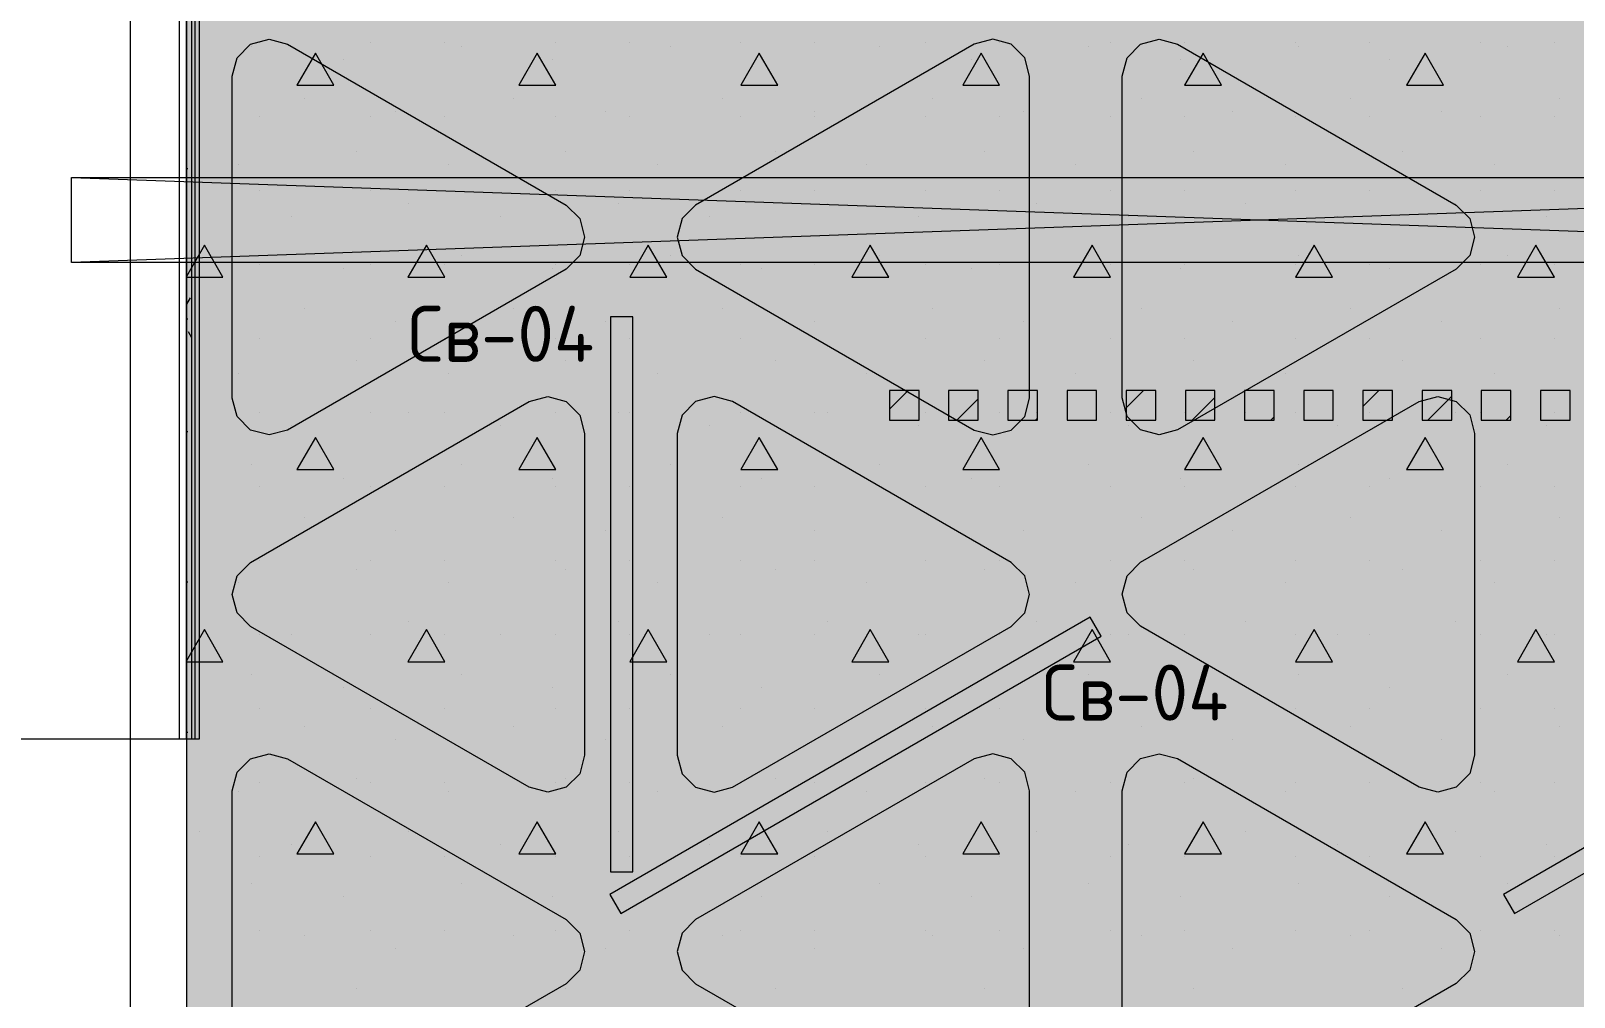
# Model space of a CAD drawing. Header units: millimetres. Extents: x -13069 to 207500, y -71366 to 56785.
# Drawn here: x 167557 to 171730, y 28592 to 31204 of the extents above; entities that cross this region are included whole.
import ezdxf

# ---------------------------------------------------------------- set-up
doc = ezdxf.new("R2010")
doc.units = ezdxf.units.MM
for name, color, linetype in [('PDF _Подложка без мебели', 7, 'Continuous'), ('PDF _потолки - панели', 7, 'Continuous'), ('PDF _Текст', 7, 'Continuous')]:
    doc.layers.add(name, color=color, linetype=linetype)
doc.layers.add('PDF _Потолки', color=7, linetype='Continuous', lineweight=5, true_color=0x535353)
doc.layers.add('PDF _Ригели', color=7, linetype='Continuous', true_color=0x959595)
doc.layers.add('PDF _светильники', color=7, linetype='Continuous', true_color=0xffffff)
doc.styles.add('PDF GOST Common', font='GOST_Common.ttf')

msp = doc.modelspace()

# ---------------------------------------------------------------- hatches: boundary and pattern name
at = {"layer": 'PDF _Потолки', "true_color": 0xffffff, "transparency": 33554559}
msp.add_hatch(color=7, dxfattribs=at).paths.add_polyline_path([(164998.924, 22658.343), (164998.924, 26422.341), (165168.919, 26422.341), (165168.919, 27608.343), (167412.919, 27608.343), (167427.922, 25005.844), (167427.922, 23805.844), (167427.922, 22132.342), (167397.123, 22132.342), (167397.123, 21526.544), (167675.12, 21526.544), (167675.12, 21159.741), (168160.02, 21159.741), (168157.225, 22062.441), (170317.021, 22062.441), (170317.021, 22667.443), (170565.422, 22667.443), (168531.523, 22676.443), (168531.523, 23506.442), (167977.922, 23506.442), (167977.922, 33404.643), (173867.619, 33404.643), (173925.022, 26392.343), (173779.82, 26392.343), (173779.82, 25405.941), (173933.024, 25405.941), (173955.32, 22652.441), (171517.021, 22663.241), (171517.021, 22007.443), (173980.522, 22007.443), (173998.82, 19747.442), (173800.822, 19747.442), (173800.822, 18418.542), (174009.52, 18418.542), (168168.321, 18418.243), (168163.621, 19961.541), (168163.621, 19961.041), (167690.123, 19961.041), (167690.123, 19115.341), (167375.12, 19115.341), (167375.12, 18483.041), (165792.021, 18483.041), (165792.021, 18784.542), (165130.223, 18784.542), (165130.223, 22112.341), (165639.524, 22112.341), (165639.524, 22658.343)])
at = {"layer": 'PDF _потолки - панели', "true_color": 0x7b6544, "transparency": 33554559}
for points in [[(168101.42, 31081.643), (168114.823, 31131.643), (168151.42, 31168.243), (168201.42, 31181.643), (168251.42, 31168.243), (169004.624, 30733.441), (169041.221, 30696.841), (169054.624, 30646.841), (169041.221, 30596.841), (169004.624, 30560.241), (168251.42, 30125.341), (168201.42, 30111.941), (168151.42, 30125.341), (168114.823, 30161.941), (168101.42, 30211.941)], [(169304.624, 29246.243), (169304.624, 30115.841), (169318.022, 30165.841), (169354.624, 30202.441), (169404.624, 30215.841), (169454.624, 30202.441), (170207.719, 29767.642), (170244.322, 29731.042), (170257.719, 29681.042), (170244.322, 29631.042), (170207.719, 29594.442), (169454.624, 29159.643), (169404.624, 29146.243), (169354.624, 29159.643), (169318.022, 29196.243)], [(170507.719, 29150.341), (170521.122, 29200.341), (170557.719, 29236.941), (170607.719, 29250.341), (170657.719, 29236.941), (171410.82, 28802.142), (171447.422, 28765.542), (171460.82, 28715.542), (171447.422, 28665.542), (171410.82, 28628.942), (170657.719, 28194.143), (170607.719, 28180.743), (170557.719, 28194.143), (170521.122, 28230.743), (170507.719, 28280.743)]]:
    msp.add_hatch(color=37, dxfattribs=at).paths.add_polyline_path(points)
at = {"layer": 'PDF _потолки - панели', "transparency": 33554559}
for points in [[(168101.42, 31081.643), (168114.823, 31131.643), (168151.42, 31168.243), (168201.42, 31181.643), (168251.42, 31168.243), (169004.624, 30733.441), (169041.221, 30696.841), (169054.624, 30646.841), (169041.221, 30596.841), (169004.624, 30560.241), (168251.42, 30125.341), (168201.42, 30111.941), (168151.42, 30125.341), (168114.823, 30161.941), (168101.42, 30211.941)], [(169304.624, 29246.243), (169304.624, 30115.841), (169318.022, 30165.841), (169354.624, 30202.441), (169404.624, 30215.841), (169454.624, 30202.441), (170207.719, 29767.642), (170244.322, 29731.042), (170257.719, 29681.042), (170244.322, 29631.042), (170207.719, 29594.442), (169454.624, 29159.643), (169404.624, 29146.243), (169354.624, 29159.643), (169318.022, 29196.243)], [(170507.719, 29150.341), (170521.122, 29200.341), (170557.719, 29236.941), (170607.719, 29250.341), (170657.719, 29236.941), (171410.82, 28802.142), (171447.422, 28765.542), (171460.82, 28715.542), (171447.422, 28665.542), (171410.82, 28628.942), (170657.719, 28194.143), (170607.719, 28180.743), (170557.719, 28194.143), (170521.122, 28230.743), (170507.719, 28280.743)]]:
    msp.add_hatch(color=256, dxfattribs=at).paths.add_polyline_path(points)
at = {"layer": 'PDF _потолки - панели', "true_color": 0xffffff, "transparency": 33554559}
for points in [[(170257.719, 31081.643), (170257.719, 30211.941), (170244.322, 30161.941), (170207.719, 30125.341), (170157.719, 30111.941), (170107.719, 30125.341), (169354.624, 30560.241), (169318.022, 30596.841), (169304.624, 30646.841), (169318.022, 30696.841), (169354.624, 30733.441), (170107.719, 31168.243), (170157.719, 31181.643), (170207.719, 31168.243), (170244.322, 31131.643)], [(171460.82, 29246.542), (171447.422, 29196.542), (171410.82, 29159.942), (171360.82, 29146.542), (171310.82, 29159.942), (170557.719, 29594.741), (170521.122, 29631.341), (170507.719, 29681.341), (170521.122, 29731.341), (170557.719, 29767.941), (171310.82, 30202.743), (171360.82, 30216.143), (171410.82, 30202.743), (171447.422, 30166.143), (171460.82, 30116.143)]]:
    msp.add_hatch(color=7, dxfattribs=at).paths.add_polyline_path(points)
at = {"layer": 'PDF _потолки - панели', "true_color": 0xbfffbf, "transparency": 33554559}
msp.add_hatch(color=254, dxfattribs=at).paths.add_polyline_path([(170507.719, 31081.842), (170521.122, 31131.842), (170557.719, 31168.542), (170607.719, 31181.842), (170657.719, 31168.542), (171410.82, 30733.642), (171447.422, 30697.042), (171460.82, 30647.042), (171447.422, 30597.042), (171410.82, 30560.443), (170657.719, 30125.643), (170607.719, 30112.243), (170557.719, 30125.643), (170521.122, 30162.243), (170507.719, 30212.243)])
at = {"layer": 'PDF _потолки - панели', "true_color": 0x7fbbd8, "transparency": 33554559}
for points in [[(169054.624, 29246.243), (169041.221, 29196.243), (169004.624, 29159.643), (168954.624, 29146.243), (168904.624, 29159.643), (168151.42, 29594.442), (168114.823, 29631.042), (168101.42, 29681.042), (168114.823, 29731.042), (168151.42, 29767.642), (168904.624, 30202.441), (168954.624, 30215.841), (169004.624, 30202.441), (169041.221, 30165.841), (169054.624, 30115.841)], [(170257.719, 29150.143), (170257.719, 28280.441), (170244.322, 28230.441), (170207.719, 28193.841), (170157.719, 28180.441), (170107.719, 28193.841), (169354.624, 28628.643), (169318.022, 28665.243), (169304.624, 28715.243), (169318.022, 28765.243), (169354.624, 28801.843), (170107.719, 29236.743), (170157.719, 29250.143), (170207.719, 29236.743), (170244.322, 29200.143)]]:
    msp.add_hatch(color=143, dxfattribs=at).paths.add_polyline_path(points)
at = {"layer": 'PDF _потолки - панели', "true_color": 0xc0ffff, "transparency": 33554559}
msp.add_hatch(color=254, dxfattribs=at).paths.add_polyline_path([(168101.42, 29150.143), (168114.823, 29200.143), (168151.42, 29236.743), (168201.42, 29250.143), (168251.42, 29236.743), (169004.624, 28801.843), (169041.221, 28765.243), (169054.624, 28715.243), (169041.221, 28665.243), (169004.624, 28628.643), (168251.42, 28193.841), (168201.42, 28180.441), (168151.42, 28193.841), (168114.823, 28230.441), (168101.42, 28280.441)])

# ---------------------------------------------------------------- linework, layer by layer
at = {"layer": 'PDF _Подложка без мебели', "lineweight": 18}
msp.add_lwpolyline([(167826.622, -7031.659, -0.41419022), (168226.622, -7431.659, -0.4141845), (167826.622, -7831.659, -0.4141845), (167426.622, -7431.659, -0.41419022), (167826.622, -7031.659), (167826.622, 46201.342)], format="xyb", dxfattribs=at)
for points in [[(168012.919, 31883.341), (167957.92, 31883.341), (167957.92, 29290.643), (168012.919, 29290.643)], [(169958.72, 30232.144), (169878.721, 30232.144), (169878.721, 30152.142), (169958.72, 30152.142)], [(170118.724, 30232.144), (170038.725, 30232.144), (170038.725, 30152.142), (170118.724, 30152.142)], [(170278.721, 30232.144), (170198.722, 30232.144), (170198.722, 30152.142), (170278.721, 30152.142)], [(170438.725, 30232.144), (170358.72, 30232.144), (170358.72, 30152.142), (170438.725, 30152.142)], [(170598.722, 30232.144), (170518.724, 30232.144), (170518.724, 30152.142), (170598.722, 30152.142)], [(170758.72, 30232.144), (170678.721, 30232.144), (170678.721, 30152.142), (170758.72, 30152.142)], [(170918.724, 30232.144), (170838.725, 30232.144), (170838.725, 30152.142), (170918.724, 30152.142)], [(171078.721, 30232.144), (170998.722, 30232.144), (170998.722, 30152.142), (171078.721, 30152.142)], [(171238.725, 30232.144), (171158.72, 30232.144), (171158.72, 30152.142), (171238.725, 30152.142)], [(171398.722, 30232.144), (171318.724, 30232.144), (171318.724, 30152.142), (171398.722, 30152.142)], [(171558.72, 30232.144), (171478.721, 30232.144), (171478.721, 30152.142), (171558.72, 30152.142)], [(171718.724, 30232.144), (171638.725, 30232.144), (171638.725, 30152.142), (171718.724, 30152.142)]]:
    msp.add_lwpolyline(points, close=True, dxfattribs=at)
for points in [[(167977.922, 29290.643), (167977.922, 31883.341)], [(167992.924, 29290.643), (167992.924, 31883.341)], [(168001.921, 29290.643), (168001.921, 31883.341)], [(167977.922, 30832.742), (167981.822, 30832.742)], [(167987.724, 30483.041), (167977.922, 30466.043)], [(167977.922, 30426.342), (167981.822, 30426.342)], [(167992.924, 30374.343), (167983.323, 30391.043)], [(169878.721, 30181.942), (169928.923, 30232.144)], [(170061.021, 30152.142), (170118.724, 30209.841)], [(170518.724, 30185.543), (170565.324, 30232.144)], [(170697.422, 30152.142), (170758.72, 30213.442)], [(171158.72, 30189.141), (171201.719, 30232.144)], [(171333.824, 30152.142), (171398.722, 30217.044)], [(170273.222, 30152.142), (170278.721, 30157.641)], [(170909.623, 30152.142), (170918.724, 30161.242)], [(171546.025, 30152.142), (171558.72, 30164.843)], [(167977.922, 30121.542), (167981.822, 30121.542)], [(167977.922, 29715.142), (167981.822, 29715.142)], [(167447.923, 29290.643), (167957.92, 29290.643)], [(167977.922, 29308.743), (167981.822, 29308.743)]]:
    msp.add_lwpolyline(points, dxfattribs=at)
at = {"layer": 'PDF _Потолки', "color": 7, "lineweight": 13}
msp.add_lwpolyline([(171517.021, 22007.443), (171517.021, 22663.241), (173955.32, 22652.441), (173933.024, 25405.941), (173779.82, 25405.941), (173779.82, 26392.343), (173925.022, 26392.343), (173867.619, 33404.643), (167977.922, 33404.643), (167977.922, 23506.442), (168531.523, 23506.442), (168531.523, 22676.443), (170565.422, 22667.443), (170317.021, 22667.443), (170317.021, 22062.441)], dxfattribs=at)
at = {"layer": 'PDF _Потолки', "color": 161, "lineweight": 20, "true_color": 0x40a5ff}
for points in [[(168176.622, 31173.342), (168176.622, 31173.342)], [(168476.622, 31173.342), (168476.622, 31173.342)], [(168676.622, 31173.342), (168676.622, 31173.342)], [(168976.622, 31173.342), (168976.622, 31173.342)], [(169176.622, 31173.342), (169176.622, 31173.342)], [(169476.622, 31173.342), (169476.622, 31173.342)], [(169676.622, 31173.342), (169676.622, 31173.342)], [(169976.622, 31173.342), (169976.622, 31173.342)], [(170176.622, 31173.342), (170176.622, 31173.342)], [(170476.622, 31173.342), (170476.622, 31173.342)], [(170676.622, 31173.342), (170676.622, 31173.342)], [(170976.622, 31173.342), (170976.622, 31173.342)], [(171176.622, 31173.342), (171176.622, 31173.342)], [(171476.622, 31173.342), (171476.622, 31173.342)], [(171676.622, 31173.342), (171676.622, 31173.342)], [(168155.223, 31162.341), (168155.223, 31162.341)], [(168402.72, 31126.943), (168402.72, 31126.943)], [(168720.921, 31162.341), (168720.921, 31162.341)], [(168968.425, 31126.943), (168968.425, 31126.943)], [(169286.619, 31162.341), (169286.619, 31162.341)], [(169534.019, 31126.943), (169534.019, 31126.943)], [(169852.22, 31162.341), (169852.22, 31162.341)], [(170099.723, 31126.943), (170099.723, 31126.943)], [(170417.924, 31162.341), (170417.924, 31162.341)], [(170665.422, 31126.943), (170665.422, 31126.943)], [(170983.622, 31162.341), (170983.622, 31162.341)], [(171231.12, 31126.943), (171231.12, 31126.943)], [(171549.321, 31162.341), (171549.321, 31162.341)], [(168296.623, 31020.843), (168296.623, 31020.843)], [(168862.321, 31020.843), (168862.321, 31020.843)], [(169428.019, 31020.843), (169428.019, 31020.843)], [(169993.724, 31020.843), (169993.724, 31020.843)], [(170559.324, 31020.843), (170559.324, 31020.843)], [(171125.022, 31020.843), (171125.022, 31020.843)], [(171690.721, 31020.843), (171690.721, 31020.843)], [(167978.422, 30985.543), (167978.422, 30985.543)], [(168176.622, 30973.342), (168176.622, 30973.342)], [(168476.622, 30973.342), (168476.622, 30973.342)], [(168544.12, 30985.543), (168544.12, 30985.543)], [(168676.622, 30973.342), (168676.622, 30973.342)], [(168976.622, 30973.342), (168976.622, 30973.342)], [(169109.825, 30985.543), (169109.825, 30985.543)], [(169176.622, 30973.342), (169176.622, 30973.342)], [(169476.622, 30973.342), (169476.622, 30973.342)], [(169675.523, 30985.543), (169675.523, 30985.543)], [(169676.622, 30973.342), (169676.622, 30973.342)], [(169976.622, 30973.342), (169976.622, 30973.342)], [(170176.622, 30973.342), (170176.622, 30973.342)], [(170241.124, 30985.543), (170241.124, 30985.543)], [(170476.622, 30973.342), (170476.622, 30973.342)], [(170676.622, 30973.342), (170676.622, 30973.342)], [(170806.822, 30985.543), (170806.822, 30985.543)], [(170976.622, 30973.342), (170976.622, 30973.342)], [(171176.622, 30973.342), (171176.622, 30973.342)], [(171372.52, 30985.543), (171372.52, 30985.543)], [(171476.622, 30973.342), (171476.622, 30973.342)], [(171676.622, 30973.342), (171676.622, 30973.342)], [(168438.023, 30879.443), (168438.023, 30879.443)], [(169003.721, 30879.443), (169003.721, 30879.443)], [(169569.419, 30879.443), (169569.419, 30879.443)], [(170135.124, 30879.443), (170135.124, 30879.443)], [(170700.822, 30879.443), (170700.822, 30879.443)], [(171266.52, 30879.443), (171266.52, 30879.443)], [(168119.822, 30844.143), (168119.822, 30844.143)], [(168685.52, 30844.143), (168685.52, 30844.143)], [(169251.225, 30844.143), (169251.225, 30844.143)], [(169816.923, 30844.143), (169816.923, 30844.143)], [(170382.621, 30844.143), (170382.621, 30844.143)], [(170948.32, 30844.143), (170948.32, 30844.143)], [(171513.92, 30844.143), (171513.92, 30844.143)], [(168176.622, 30773.342), (168176.622, 30773.342)], [(168476.622, 30773.342), (168476.622, 30773.342)], [(168676.622, 30773.342), (168676.622, 30773.342)], [(168976.622, 30773.342), (168976.622, 30773.342)], [(169176.622, 30773.342), (169176.622, 30773.342)], [(169476.622, 30773.342), (169476.622, 30773.342)], [(169676.622, 30773.342), (169676.622, 30773.342)], [(169976.622, 30773.342), (169976.622, 30773.342)], [(170176.622, 30773.342), (170176.622, 30773.342)], [(170476.622, 30773.342), (170476.622, 30773.342)], [(170676.622, 30773.342), (170676.622, 30773.342)], [(170976.622, 30773.342), (170976.622, 30773.342)], [(171176.622, 30773.342), (171176.622, 30773.342)], [(171476.622, 30773.342), (171476.622, 30773.342)], [(171676.622, 30773.342), (171676.622, 30773.342)], [(168013.822, 30738.043), (168013.822, 30738.043)], [(168579.423, 30738.043), (168579.423, 30738.043)], [(169145.121, 30738.043), (169145.121, 30738.043)], [(169710.82, 30738.043), (169710.82, 30738.043)], [(170276.524, 30738.043), (170276.524, 30738.043)], [(170842.222, 30738.043), (170842.222, 30738.043)], [(171407.92, 30738.043), (171407.92, 30738.043)], [(168261.222, 30702.743), (168261.222, 30702.743)], [(168826.921, 30702.743), (168826.921, 30702.743)], [(169392.619, 30702.743), (169392.619, 30702.743)], [(169958.323, 30702.743), (169958.323, 30702.743)], [(170524.021, 30702.743), (170524.021, 30702.743)], [(171089.72, 30702.743), (171089.72, 30702.743)], [(171655.424, 30702.743), (171655.424, 30702.743)], [(167977.922, 30538.342), (168076.622, 30538.342), (168026.622, 30624.941), (167977.922, 30540.643)], [(168155.223, 30596.643), (168155.223, 30596.643)], [(168720.921, 30596.643), (168720.921, 30596.643)], [(169286.619, 30596.643), (169286.619, 30596.643)], [(169852.22, 30596.643), (169852.22, 30596.643)], [(170417.924, 30596.643), (170417.924, 30596.643)], [(170983.622, 30596.643), (170983.622, 30596.643)], [(171549.321, 30596.643), (171549.321, 30596.643)], [(168176.622, 30573.342), (168176.622, 30573.342)], [(168402.72, 30561.242), (168402.72, 30561.242)], [(168476.622, 30573.342), (168476.622, 30573.342)], [(168676.622, 30573.342), (168676.622, 30573.342)], [(168968.425, 30561.242), (168968.425, 30561.242)], [(168976.622, 30573.342), (168976.622, 30573.342)], [(169176.622, 30573.342), (169176.622, 30573.342)], [(169476.622, 30573.342), (169476.622, 30573.342)], [(169534.019, 30561.242), (169534.019, 30561.242)], [(169676.622, 30573.342), (169676.622, 30573.342)], [(169976.622, 30573.342), (169976.622, 30573.342)], [(170099.723, 30561.242), (170099.723, 30561.242)], [(170176.622, 30573.342), (170176.622, 30573.342)], [(170476.622, 30573.342), (170476.622, 30573.342)], [(170665.422, 30561.242), (170665.422, 30561.242)], [(170676.622, 30573.342), (170676.622, 30573.342)], [(170976.622, 30573.342), (170976.622, 30573.342)], [(171176.622, 30573.342), (171176.622, 30573.342)], [(171231.12, 30561.242), (171231.12, 30561.242)], [(171476.622, 30573.342), (171476.622, 30573.342)], [(171676.622, 30573.342), (171676.622, 30573.342)], [(167978.422, 30419.842), (167978.422, 30419.842)], [(168296.623, 30455.242), (168296.623, 30455.242)], [(168544.12, 30419.842), (168544.12, 30419.842)], [(168862.321, 30455.242), (168862.321, 30455.242)], [(169109.825, 30419.842), (169109.825, 30419.842)], [(169428.019, 30455.242), (169428.019, 30455.242)], [(169675.523, 30419.842), (169675.523, 30419.842)], [(169993.724, 30455.242), (169993.724, 30455.242)], [(170241.124, 30419.842), (170241.124, 30419.842)], [(170559.324, 30455.242), (170559.324, 30455.242)], [(170806.822, 30419.842), (170806.822, 30419.842)], [(171125.022, 30455.242), (171125.022, 30455.242)], [(171372.52, 30419.842), (171372.52, 30419.842)], [(171690.721, 30455.242), (171690.721, 30455.242)], [(168176.622, 30373.342), (168176.622, 30373.342)], [(168476.622, 30373.342), (168476.622, 30373.342)], [(168676.622, 30373.342), (168676.622, 30373.342)], [(168976.622, 30373.342), (168976.622, 30373.342)], [(169176.622, 30373.342), (169176.622, 30373.342)], [(169476.622, 30373.342), (169476.622, 30373.342)], [(169676.622, 30373.342), (169676.622, 30373.342)], [(169976.622, 30373.342), (169976.622, 30373.342)], [(170176.622, 30373.342), (170176.622, 30373.342)], [(170476.622, 30373.342), (170476.622, 30373.342)], [(170676.622, 30373.342), (170676.622, 30373.342)], [(170976.622, 30373.342), (170976.622, 30373.342)], [(171176.622, 30373.342), (171176.622, 30373.342)], [(171476.622, 30373.342), (171476.622, 30373.342)], [(171676.622, 30373.342), (171676.622, 30373.342)], [(168438.023, 30313.742), (168438.023, 30313.742)], [(169003.721, 30313.742), (169003.721, 30313.742)], [(169569.419, 30313.742), (169569.419, 30313.742)], [(170135.124, 30313.742), (170135.124, 30313.742)], [(170700.822, 30313.742), (170700.822, 30313.742)], [(171266.52, 30313.742), (171266.52, 30313.742)], [(168119.822, 30278.442), (168119.822, 30278.442)], [(168685.52, 30278.442), (168685.52, 30278.442)], [(169251.225, 30278.442), (169251.225, 30278.442)], [(169816.923, 30278.442), (169816.923, 30278.442)], [(170382.621, 30278.442), (170382.621, 30278.442)], [(170948.32, 30278.442), (170948.32, 30278.442)], [(171513.92, 30278.442), (171513.92, 30278.442)], [(168013.822, 30172.341), (168013.822, 30172.341)], [(168176.622, 30173.342), (168176.622, 30173.342)], [(168476.622, 30173.342), (168476.622, 30173.342)], [(168579.423, 30172.341), (168579.423, 30172.341)], [(168676.622, 30173.342), (168676.622, 30173.342)], [(168976.622, 30173.342), (168976.622, 30173.342)], [(169145.121, 30172.341), (169145.121, 30172.341)], [(169176.622, 30173.342), (169176.622, 30173.342)], [(169476.622, 30173.342), (169476.622, 30173.342)], [(169676.622, 30173.342), (169676.622, 30173.342)], [(169710.82, 30172.341), (169710.82, 30172.341)], [(169976.622, 30173.342), (169976.622, 30173.342)], [(170176.622, 30173.342), (170176.622, 30173.342)], [(170276.524, 30172.341), (170276.524, 30172.341)], [(170476.622, 30173.342), (170476.622, 30173.342)], [(170676.622, 30173.342), (170676.622, 30173.342)], [(170842.222, 30172.341), (170842.222, 30172.341)], [(170976.622, 30173.342), (170976.622, 30173.342)], [(171176.622, 30173.342), (171176.622, 30173.342)], [(171407.92, 30172.341), (171407.92, 30172.341)], [(171476.622, 30173.342), (171476.622, 30173.342)], [(171676.622, 30173.342), (171676.622, 30173.342)], [(168261.222, 30137.042), (168261.222, 30137.042)], [(168826.921, 30137.042), (168826.921, 30137.042)], [(169392.619, 30137.042), (169392.619, 30137.042)], [(169958.323, 30137.042), (169958.323, 30137.042)], [(170524.021, 30137.042), (170524.021, 30137.042)], [(171089.72, 30137.042), (171089.72, 30137.042)], [(171655.424, 30137.042), (171655.424, 30137.042)], [(168155.223, 30030.941), (168155.223, 30030.941)], [(168720.921, 30030.941), (168720.921, 30030.941)], [(169286.619, 30030.941), (169286.619, 30030.941)], [(169852.22, 30030.941), (169852.22, 30030.941)], [(170417.924, 30030.941), (170417.924, 30030.941)], [(170983.622, 30030.941), (170983.622, 30030.941)], [(171549.321, 30030.941), (171549.321, 30030.941)], [(168176.622, 29973.342), (168176.622, 29973.342)], [(168402.72, 29995.541), (168402.72, 29995.541)], [(168476.622, 29973.342), (168476.622, 29973.342)], [(168676.622, 29973.342), (168676.622, 29973.342)], [(168968.425, 29995.541), (168968.425, 29995.541)], [(168976.622, 29973.342), (168976.622, 29973.342)], [(169176.622, 29973.342), (169176.622, 29973.342)], [(169476.622, 29973.342), (169476.622, 29973.342)], [(169534.019, 29995.541), (169534.019, 29995.541)], [(169676.622, 29973.342), (169676.622, 29973.342)], [(169976.622, 29973.342), (169976.622, 29973.342)], [(170099.723, 29995.541), (170099.723, 29995.541)], [(170176.622, 29973.342), (170176.622, 29973.342)], [(170476.622, 29973.342), (170476.622, 29973.342)], [(170665.422, 29995.541), (170665.422, 29995.541)], [(170676.622, 29973.342), (170676.622, 29973.342)], [(170976.622, 29973.342), (170976.622, 29973.342)], [(171176.622, 29973.342), (171176.622, 29973.342)], [(171231.12, 29995.541), (171231.12, 29995.541)], [(171476.622, 29973.342), (171476.622, 29973.342)], [(171676.622, 29973.342), (171676.622, 29973.342)], [(168296.623, 29889.541), (168296.623, 29889.541)], [(168862.321, 29889.541), (168862.321, 29889.541)], [(169428.019, 29889.541), (169428.019, 29889.541)], [(169993.724, 29889.541), (169993.724, 29889.541)], [(170559.324, 29889.541), (170559.324, 29889.541)], [(171125.022, 29889.541), (171125.022, 29889.541)], [(171690.721, 29889.541), (171690.721, 29889.541)], [(167978.422, 29854.141), (167978.422, 29854.141)], [(168544.12, 29854.141), (168544.12, 29854.141)], [(169109.825, 29854.141), (169109.825, 29854.141)], [(169675.523, 29854.141), (169675.523, 29854.141)], [(170241.124, 29854.141), (170241.124, 29854.141)], [(170806.822, 29854.141), (170806.822, 29854.141)], [(171372.52, 29854.141), (171372.52, 29854.141)], [(168176.622, 29773.342), (168176.622, 29773.342)], [(168476.622, 29773.342), (168476.622, 29773.342)], [(168676.622, 29773.342), (168676.622, 29773.342)], [(168976.622, 29773.342), (168976.622, 29773.342)], [(169176.622, 29773.342), (169176.622, 29773.342)], [(169476.622, 29773.342), (169476.622, 29773.342)], [(169676.622, 29773.342), (169676.622, 29773.342)], [(169976.622, 29773.342), (169976.622, 29773.342)], [(170176.622, 29773.342), (170176.622, 29773.342)], [(170476.622, 29773.342), (170476.622, 29773.342)], [(170676.622, 29773.342), (170676.622, 29773.342)], [(170976.622, 29773.342), (170976.622, 29773.342)], [(171176.622, 29773.342), (171176.622, 29773.342)], [(171476.622, 29773.342), (171476.622, 29773.342)], [(171676.622, 29773.342), (171676.622, 29773.342)], [(168119.822, 29712.744), (168119.822, 29712.744)], [(168438.023, 29748.141), (168438.023, 29748.141)], [(168685.52, 29712.744), (168685.52, 29712.744)], [(169003.721, 29748.141), (169003.721, 29748.141)], [(169251.225, 29712.744), (169251.225, 29712.744)], [(169569.419, 29748.141), (169569.419, 29748.141)], [(169816.923, 29712.744), (169816.923, 29712.744)], [(170135.124, 29748.141), (170135.124, 29748.141)], [(170382.621, 29712.744), (170382.621, 29712.744)], [(170700.822, 29748.141), (170700.822, 29748.141)], [(170948.32, 29712.744), (170948.32, 29712.744)], [(171266.52, 29748.141), (171266.52, 29748.141)], [(171513.92, 29712.744), (171513.92, 29712.744)], [(167977.922, 29499.142), (168076.622, 29499.142), (168026.622, 29585.742), (167977.922, 29501.443)], [(168013.822, 29606.643), (168013.822, 29606.643)], [(168579.423, 29606.643), (168579.423, 29606.643)], [(169145.121, 29606.643), (169145.121, 29606.643)], [(169710.82, 29606.643), (169710.82, 29606.643)], [(170276.524, 29606.643), (170276.524, 29606.643)], [(170842.222, 29606.643), (170842.222, 29606.643)], [(171407.92, 29606.643), (171407.92, 29606.643)], [(168176.622, 29573.342), (168176.622, 29573.342)], [(168261.222, 29571.343), (168261.222, 29571.343)], [(168476.622, 29573.342), (168476.622, 29573.342)], [(168676.622, 29573.342), (168676.622, 29573.342)], [(168826.921, 29571.343), (168826.921, 29571.343)], [(168976.622, 29573.342), (168976.622, 29573.342)], [(169176.622, 29573.342), (169176.622, 29573.342)], [(169392.619, 29571.343), (169392.619, 29571.343)], [(169476.622, 29573.342), (169476.622, 29573.342)], [(169676.622, 29573.342), (169676.622, 29573.342)], [(169958.323, 29571.343), (169958.323, 29571.343)], [(169976.622, 29573.342), (169976.622, 29573.342)], [(170176.622, 29573.342), (170176.622, 29573.342)], [(170476.622, 29573.342), (170476.622, 29573.342)], [(170524.021, 29571.343), (170524.021, 29571.343)], [(170676.622, 29573.342), (170676.622, 29573.342)], [(170976.622, 29573.342), (170976.622, 29573.342)], [(171089.72, 29571.343), (171089.72, 29571.343)], [(171176.622, 29573.342), (171176.622, 29573.342)], [(171476.622, 29573.342), (171476.622, 29573.342)], [(171655.424, 29571.343), (171655.424, 29571.343)], [(171676.622, 29573.342), (171676.622, 29573.342)], [(168155.223, 29465.243), (168155.223, 29465.243)], [(168720.921, 29465.243), (168720.921, 29465.243)], [(169286.619, 29465.243), (169286.619, 29465.243)], [(169852.22, 29465.243), (169852.22, 29465.243)], [(170417.924, 29465.243), (170417.924, 29465.243)], [(170983.622, 29465.243), (170983.622, 29465.243)], [(171549.321, 29465.243), (171549.321, 29465.243)], [(168402.72, 29429.943), (168402.72, 29429.943)], [(168968.425, 29429.943), (168968.425, 29429.943)], [(169534.019, 29429.943), (169534.019, 29429.943)], [(170099.723, 29429.943), (170099.723, 29429.943)], [(170665.422, 29429.943), (170665.422, 29429.943)], [(171231.12, 29429.943), (171231.12, 29429.943)], [(168176.622, 29373.342), (168176.622, 29373.342)], [(168476.622, 29373.342), (168476.622, 29373.342)], [(168676.622, 29373.342), (168676.622, 29373.342)], [(168976.622, 29373.342), (168976.622, 29373.342)], [(169176.622, 29373.342), (169176.622, 29373.342)], [(169476.622, 29373.342), (169476.622, 29373.342)], [(169676.622, 29373.342), (169676.622, 29373.342)], [(169976.622, 29373.342), (169976.622, 29373.342)], [(170176.622, 29373.342), (170176.622, 29373.342)], [(170476.622, 29373.342), (170476.622, 29373.342)], [(170676.622, 29373.342), (170676.622, 29373.342)], [(170976.622, 29373.342), (170976.622, 29373.342)], [(171176.622, 29373.342), (171176.622, 29373.342)], [(171476.622, 29373.342), (171476.622, 29373.342)], [(171676.622, 29373.342), (171676.622, 29373.342)], [(168296.623, 29323.843), (168296.623, 29323.843)], [(168862.321, 29323.843), (168862.321, 29323.843)], [(169428.019, 29323.843), (169428.019, 29323.843)], [(169993.724, 29323.843), (169993.724, 29323.843)], [(170559.324, 29323.843), (170559.324, 29323.843)], [(171125.022, 29323.843), (171125.022, 29323.843)], [(171690.721, 29323.843), (171690.721, 29323.843)], [(167978.422, 29288.442), (167978.422, 29288.442)], [(168544.12, 29288.442), (168544.12, 29288.442)], [(169109.825, 29288.442), (169109.825, 29288.442)], [(169675.523, 29288.442), (169675.523, 29288.442)], [(170241.124, 29288.442), (170241.124, 29288.442)], [(170806.822, 29288.442), (170806.822, 29288.442)], [(171372.52, 29288.442), (171372.52, 29288.442)], [(168176.622, 29173.342), (168176.622, 29173.342)], [(168438.023, 29182.443), (168438.023, 29182.443)], [(168476.622, 29173.342), (168476.622, 29173.342)], [(168676.622, 29173.342), (168676.622, 29173.342)], [(168976.622, 29173.342), (168976.622, 29173.342)], [(169003.721, 29182.443), (169003.721, 29182.443)], [(169176.622, 29173.342), (169176.622, 29173.342)], [(169476.622, 29173.342), (169476.622, 29173.342)], [(169569.419, 29182.443), (169569.419, 29182.443)], [(169676.622, 29173.342), (169676.622, 29173.342)], [(169976.622, 29173.342), (169976.622, 29173.342)], [(170135.124, 29182.443), (170135.124, 29182.443)], [(170176.622, 29173.342), (170176.622, 29173.342)], [(170476.622, 29173.342), (170476.622, 29173.342)], [(170676.622, 29173.342), (170676.622, 29173.342)], [(170700.822, 29182.443), (170700.822, 29182.443)], [(170976.622, 29173.342), (170976.622, 29173.342)], [(171176.622, 29173.342), (171176.622, 29173.342)], [(171266.52, 29182.443), (171266.52, 29182.443)], [(171476.622, 29173.342), (171476.622, 29173.342)], [(171676.622, 29173.342), (171676.622, 29173.342)], [(168119.822, 29147.042), (168119.822, 29147.042)], [(168685.52, 29147.042), (168685.52, 29147.042)], [(169251.225, 29147.042), (169251.225, 29147.042)], [(169816.923, 29147.042), (169816.923, 29147.042)], [(170382.621, 29147.042), (170382.621, 29147.042)], [(170948.32, 29147.042), (170948.32, 29147.042)], [(171513.92, 29147.042), (171513.92, 29147.042)], [(168013.822, 29040.942), (168013.822, 29040.942)], [(168579.423, 29040.942), (168579.423, 29040.942)], [(169145.121, 29040.942), (169145.121, 29040.942)], [(169710.82, 29040.942), (169710.82, 29040.942)], [(170276.524, 29040.942), (170276.524, 29040.942)], [(170842.222, 29040.942), (170842.222, 29040.942)], [(171407.92, 29040.942), (171407.92, 29040.942)], [(168261.222, 29005.642), (168261.222, 29005.642)], [(168826.921, 29005.642), (168826.921, 29005.642)], [(169392.619, 29005.642), (169392.619, 29005.642)], [(169958.323, 29005.642), (169958.323, 29005.642)], [(170524.021, 29005.642), (170524.021, 29005.642)], [(171089.72, 29005.642), (171089.72, 29005.642)], [(171655.424, 29005.642), (171655.424, 29005.642)], [(168176.622, 28973.342), (168176.622, 28973.342)], [(168476.622, 28973.342), (168476.622, 28973.342)], [(168676.622, 28973.342), (168676.622, 28973.342)], [(168976.622, 28973.342), (168976.622, 28973.342)], [(169176.622, 28973.342), (169176.622, 28973.342)], [(169476.622, 28973.342), (169476.622, 28973.342)], [(169676.622, 28973.342), (169676.622, 28973.342)], [(169976.622, 28973.342), (169976.622, 28973.342)], [(170176.622, 28973.342), (170176.622, 28973.342)], [(170476.622, 28973.342), (170476.622, 28973.342)], [(170676.622, 28973.342), (170676.622, 28973.342)], [(170976.622, 28973.342), (170976.622, 28973.342)], [(171176.622, 28973.342), (171176.622, 28973.342)], [(171476.622, 28973.342), (171476.622, 28973.342)], [(171676.622, 28973.342), (171676.622, 28973.342)], [(168155.223, 28899.542), (168155.223, 28899.542)], [(168720.921, 28899.542), (168720.921, 28899.542)], [(169286.619, 28899.542), (169286.619, 28899.542)], [(169852.22, 28899.542), (169852.22, 28899.542)], [(170417.924, 28899.542), (170417.924, 28899.542)], [(170983.622, 28899.542), (170983.622, 28899.542)], [(171549.321, 28899.542), (171549.321, 28899.542)], [(168402.72, 28864.242), (168402.72, 28864.242)], [(168968.425, 28864.242), (168968.425, 28864.242)], [(169534.019, 28864.242), (169534.019, 28864.242)], [(170099.723, 28864.242), (170099.723, 28864.242)], [(170665.422, 28864.242), (170665.422, 28864.242)], [(171231.12, 28864.242), (171231.12, 28864.242)], [(168176.622, 28773.342), (168176.622, 28773.342)], [(168296.623, 28758.142), (168296.623, 28758.142)], [(168476.622, 28773.342), (168476.622, 28773.342)], [(168676.622, 28773.342), (168676.622, 28773.342)], [(168862.321, 28758.142), (168862.321, 28758.142)], [(168976.622, 28773.342), (168976.622, 28773.342)], [(169176.622, 28773.342), (169176.622, 28773.342)], [(169428.019, 28758.142), (169428.019, 28758.142)], [(169476.622, 28773.342), (169476.622, 28773.342)], [(169676.622, 28773.342), (169676.622, 28773.342)], [(169976.622, 28773.342), (169976.622, 28773.342)], [(169993.724, 28758.142), (169993.724, 28758.142)], [(170176.622, 28773.342), (170176.622, 28773.342)], [(170476.622, 28773.342), (170476.622, 28773.342)], [(170559.324, 28758.142), (170559.324, 28758.142)], [(170676.622, 28773.342), (170676.622, 28773.342)], [(170976.622, 28773.342), (170976.622, 28773.342)], [(171125.022, 28758.142), (171125.022, 28758.142)], [(171176.622, 28773.342), (171176.622, 28773.342)], [(171476.622, 28773.342), (171476.622, 28773.342)], [(171676.622, 28773.342), (171676.622, 28773.342)], [(171690.721, 28758.142), (171690.721, 28758.142)], [(167978.422, 28722.842), (167978.422, 28722.842)], [(168544.12, 28722.842), (168544.12, 28722.842)], [(169109.825, 28722.842), (169109.825, 28722.842)], [(169675.523, 28722.842), (169675.523, 28722.842)], [(170241.124, 28722.842), (170241.124, 28722.842)], [(170806.822, 28722.842), (170806.822, 28722.842)], [(171372.52, 28722.842), (171372.52, 28722.842)], [(168438.023, 28616.741), (168438.023, 28616.741)], [(169003.721, 28616.741), (169003.721, 28616.741)], [(169569.419, 28616.741), (169569.419, 28616.741)], [(170135.124, 28616.741), (170135.124, 28616.741)], [(170700.822, 28616.741), (170700.822, 28616.741)], [(171266.52, 28616.741), (171266.52, 28616.741)]]:
    msp.add_lwpolyline(points, dxfattribs=at)
for points in [[(168326.622, 31144.543), (168276.622, 31057.943), (168376.622, 31057.943)], [(168926.622, 31144.543), (168876.622, 31057.943), (168976.622, 31057.943)], [(169526.622, 31144.543), (169476.622, 31057.943), (169576.622, 31057.943)], [(170126.622, 31144.543), (170076.622, 31057.943), (170176.622, 31057.943)], [(170726.622, 31144.543), (170676.622, 31057.943), (170776.622, 31057.943)], [(171326.622, 31144.543), (171276.622, 31057.943), (171376.622, 31057.943)], [(168626.622, 30624.941), (168576.622, 30538.342), (168676.622, 30538.342)], [(169226.622, 30624.941), (169176.622, 30538.342), (169276.622, 30538.342)], [(169826.622, 30624.941), (169776.622, 30538.342), (169876.622, 30538.342)], [(170426.622, 30624.941), (170376.622, 30538.342), (170476.622, 30538.342)], [(171026.622, 30624.941), (170976.622, 30538.342), (171076.622, 30538.342)], [(171626.622, 30624.941), (171576.622, 30538.342), (171676.622, 30538.342)], [(168326.622, 30105.343), (168276.622, 30018.743), (168376.622, 30018.743)], [(168926.622, 30105.343), (168876.622, 30018.743), (168976.622, 30018.743)], [(169526.622, 30105.343), (169476.622, 30018.743), (169576.622, 30018.743)], [(170126.622, 30105.343), (170076.622, 30018.743), (170176.622, 30018.743)], [(170726.622, 30105.343), (170676.622, 30018.743), (170776.622, 30018.743)], [(171326.622, 30105.343), (171276.622, 30018.743), (171376.622, 30018.743)], [(168626.622, 29585.742), (168576.622, 29499.142), (168676.622, 29499.142)], [(169226.622, 29585.742), (169176.622, 29499.142), (169276.622, 29499.142)], [(169826.622, 29585.742), (169776.622, 29499.142), (169876.622, 29499.142)], [(170426.622, 29585.742), (170376.622, 29499.142), (170476.622, 29499.142)], [(171026.622, 29585.742), (170976.622, 29499.142), (171076.622, 29499.142)], [(171626.622, 29585.742), (171576.622, 29499.142), (171676.622, 29499.142)], [(168326.622, 29066.143), (168276.622, 28979.544), (168376.622, 28979.544)], [(168926.622, 29066.143), (168876.622, 28979.544), (168976.622, 28979.544)], [(169526.622, 29066.143), (169476.622, 28979.544), (169576.622, 28979.544)], [(170126.622, 29066.143), (170076.622, 28979.544), (170176.622, 28979.544)], [(170726.622, 29066.143), (170676.622, 28979.544), (170776.622, 28979.544)], [(171326.622, 29066.143), (171276.622, 28979.544), (171376.622, 28979.544)]]:
    msp.add_lwpolyline(points, close=True, dxfattribs=at)
at = {"layer": 'PDF _потолки - панели', "lineweight": 20}
for points in [[(168101.42, 31081.643), (168114.823, 31131.643), (168151.42, 31168.243), (168201.42, 31181.643), (168251.42, 31168.243), (169004.624, 30733.441), (169041.221, 30696.841), (169054.624, 30646.841), (169041.221, 30596.841), (169004.624, 30560.241), (168251.42, 30125.341), (168201.42, 30111.941), (168151.42, 30125.341), (168114.823, 30161.941), (168101.42, 30211.941)], [(170257.719, 31081.643), (170244.322, 31131.643), (170207.719, 31168.243), (170157.719, 31181.643), (170107.719, 31168.243), (169354.624, 30733.441), (169318.022, 30696.841), (169304.624, 30646.841), (169318.022, 30596.841), (169354.624, 30560.241), (170107.719, 30125.341), (170157.719, 30111.941), (170207.719, 30125.341), (170244.322, 30161.941), (170257.719, 30211.941)], [(170507.719, 31081.842), (170521.122, 31131.842), (170557.719, 31168.542), (170607.719, 31181.842), (170657.719, 31168.542), (171410.82, 30733.642), (171447.422, 30697.042), (171460.82, 30647.042), (171447.422, 30597.042), (171410.82, 30560.443), (170657.719, 30125.643), (170607.719, 30112.243), (170557.719, 30125.643), (170521.122, 30162.243), (170507.719, 30212.243)], [(169054.624, 29246.243), (169041.221, 29196.243), (169004.624, 29159.643), (168954.624, 29146.243), (168904.624, 29159.643), (168151.42, 29594.442), (168114.823, 29631.042), (168101.42, 29681.042), (168114.823, 29731.042), (168151.42, 29767.642), (168904.624, 30202.441), (168954.624, 30215.841), (169004.624, 30202.441), (169041.221, 30165.841), (169054.624, 30115.841)], [(169304.624, 29246.243), (169318.022, 29196.243), (169354.624, 29159.643), (169404.624, 29146.243), (169454.624, 29159.643), (170207.719, 29594.442), (170244.322, 29631.042), (170257.719, 29681.042), (170244.322, 29731.042), (170207.719, 29767.642), (169454.624, 30202.441), (169404.624, 30215.841), (169354.624, 30202.441), (169318.022, 30165.841), (169304.624, 30115.841)], [(171460.82, 29246.542), (171447.422, 29196.542), (171410.82, 29159.942), (171360.82, 29146.542), (171310.82, 29159.942), (170557.719, 29594.741), (170521.122, 29631.341), (170507.719, 29681.341), (170521.122, 29731.341), (170557.719, 29767.941), (171310.82, 30202.743), (171360.82, 30216.143), (171410.82, 30202.743), (171447.422, 30166.143), (171460.82, 30116.143)], [(168101.42, 29150.143), (168114.823, 29200.143), (168151.42, 29236.743), (168201.42, 29250.143), (168251.42, 29236.743), (169004.624, 28801.843), (169041.221, 28765.243), (169054.624, 28715.243), (169041.221, 28665.243), (169004.624, 28628.643), (168251.42, 28193.841), (168201.42, 28180.441), (168151.42, 28193.841), (168114.823, 28230.441), (168101.42, 28280.441)], [(170257.719, 29150.143), (170244.322, 29200.143), (170207.719, 29236.743), (170157.719, 29250.143), (170107.719, 29236.743), (169354.624, 28801.843), (169318.022, 28765.243), (169304.624, 28715.243), (169318.022, 28665.243), (169354.624, 28628.643), (170107.719, 28193.841), (170157.719, 28180.441), (170207.719, 28193.841), (170244.322, 28230.441), (170257.719, 28280.441)], [(170507.719, 29150.341), (170521.122, 29200.341), (170557.719, 29236.941), (170607.719, 29250.341), (170657.719, 29236.941), (171410.82, 28802.142), (171447.422, 28765.542), (171460.82, 28715.542), (171447.422, 28665.542), (171410.82, 28628.942), (170657.719, 28194.143), (170607.719, 28180.743), (170557.719, 28194.143), (170521.122, 28230.743), (170507.719, 28280.743)]]:
    msp.add_lwpolyline(points, close=True, dxfattribs=at)
at = {"layer": 'PDF _Ригели', "color": 7, "lineweight": 18}
msp.add_lwpolyline([(167826.622, -2015.058), (167826.622, 46201.342)], dxfattribs=at)
at = {"layer": 'PDF _Ригели', "lineweight": 18}
msp.add_lwpolyline([(174115.824, 30808.441), (167666.819, 30577.841), (167666.819, 30808.441), (174115.824, 30577.841)], close=True, dxfattribs=at)
for points in [[(167666.819, 30808.441), (174115.824, 30808.441)], [(174115.824, 30577.841), (167666.819, 30577.841)]]:
    msp.add_lwpolyline(points, dxfattribs=at)
at = {"layer": 'PDF _светильники', "color": 7, "lineweight": 13}
for points in [[(169124.62, 30431.042), (169124.62, 28931.042), (169184.623, 28931.042), (169184.623, 30431.042)], [(169152.421, 28817.941), (170451.42, 29567.941), (170421.421, 29619.842), (169122.422, 28869.842)], [(171568.62, 28818.243), (172867.723, 29568.243), (172837.724, 29620.141), (171538.621, 28870.141)]]:
    msp.add_lwpolyline(points, close=True, dxfattribs=at)
at = {"layer": 'PDF _светильники', "color": 53, "lineweight": 0, "true_color": 0xf7e046, "transparency": 33554559}
for points in [[(169124.62, 30431.042), (169124.62, 28931.042), (169184.623, 30431.042), (169184.623, 28931.042)], [(169152.421, 28817.941), (170451.42, 29567.941), (169122.422, 28869.842), (170421.421, 29619.842)], [(171568.62, 28818.243), (172867.723, 29568.243), (171538.621, 28870.141), (172837.724, 29620.141)]]:
    msp.add_solid(points, dxfattribs=at)

# ---------------------------------------------------------------- texts
at = {"layer": 'PDF _Текст', "char_height": 151.5063, "attachment_point": 4, "style": 'PDF GOST Common'}
for insert in [(168576.272, 30385.465), (170290.76, 29415.502)]:
    msp.add_mtext('Св-04', dxfattribs=dict(at, insert=insert))

doc.saveas('drawing.dxf')
